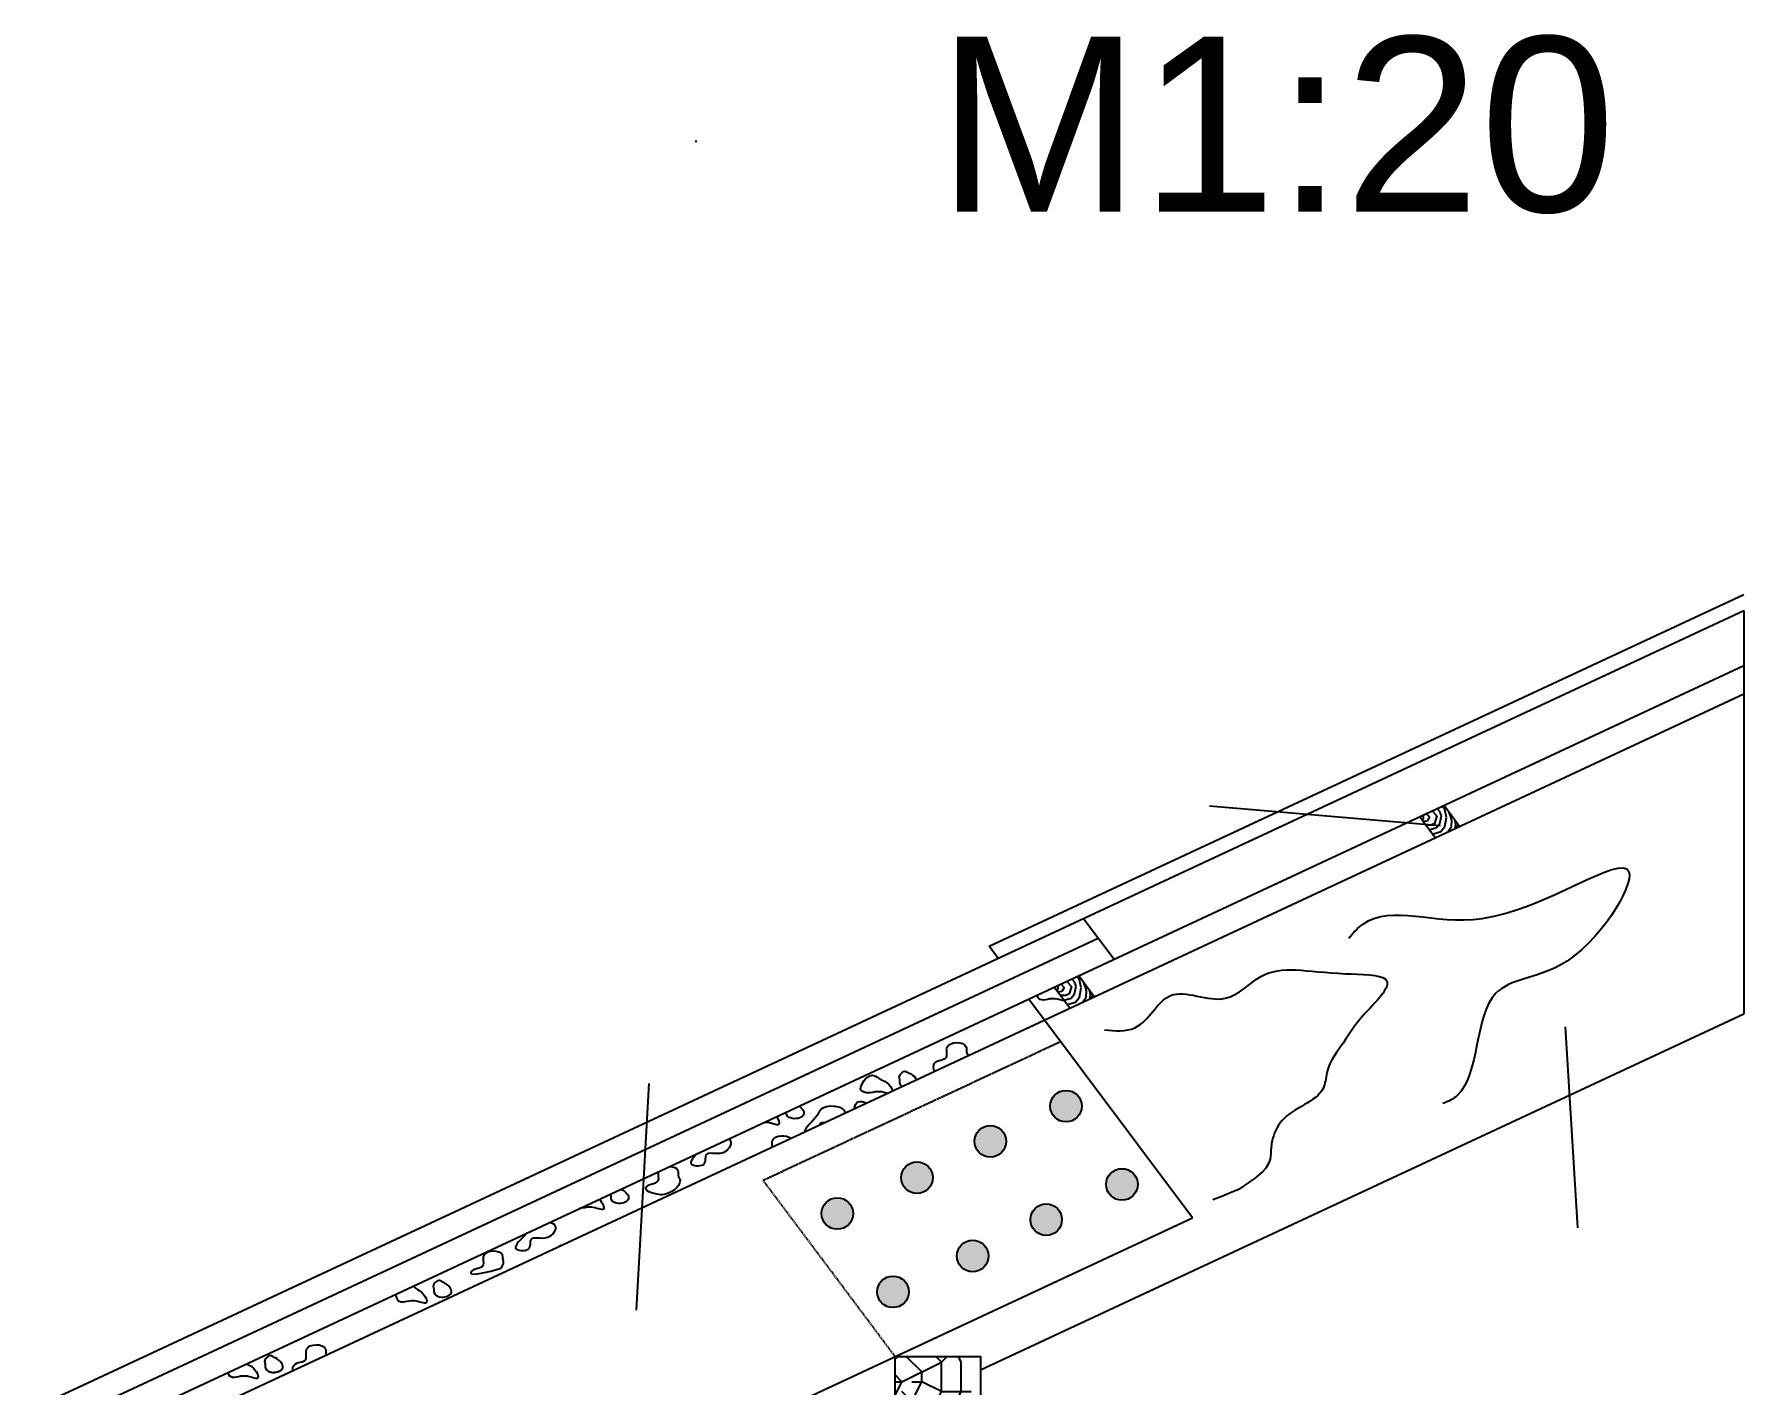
# Model space of a CAD drawing. Header units: millimetres. Extents: x -229914 to 856942, y -268655 to 87212.
# Drawn here: x 433181 to 440025, y -251656 to -246249 of the extents above; entities that cross this region are included whole.
import ezdxf

# ---------------------------------------------------------------- set-up
doc = ezdxf.new("R2010")
doc.units = ezdxf.units.MM
doc.linetypes.add('невидимая2', pattern=[4.7625, 3.175, -1.5875])
doc.styles.get("Standard").update_dxf_attribs({"font": 'arial.ttf'})

msp = doc.modelspace()

# ---------------------------------------------------------------- hatches: boundary and pattern name
at = {"lineweight": 25}
h = msp.add_hatch(color=256, dxfattribs=at)
h.dxf.hatch_style = 1
h.paths.add_polyline_path([(436332.89356, -250970.13055, 1), (436459.42947, -250970.13055, 1)])
h.paths.add_polyline_path([(436778.35811, -250826.61534, 1), (436651.82221, -250826.61534, 1)])
h.paths.add_polyline_path([(437072.51924, -250681.11724, 1), (436945.98334, -250681.11724, 1)])
h.paths.add_polyline_path([(437248.98368, -250540.31853, 1), (437375.51959, -250540.31853, 1)])
h.paths.add_polyline_path([(437472.26023, -250853.89566, 1), (437598.79614, -250853.89566, 1)])
h.paths.add_polyline_path([(437169.25989, -250994.69437, 1), (437295.79579, -250994.69437, 1)])
h.paths.add_polyline_path([(437001.63466, -251140.19247, 1), (436875.09876, -251140.19247, 1)])
h.paths.add_polyline_path([(436556.17012, -251283.70768, 1), (436682.70602, -251283.70768, 1)])
h = msp.add_hatch(dxfattribs=at)
h.set_pattern_fill('TRONCO', color=256, scale=106.003252, style=0, pattern_type=2)
h.set_pattern_definition([(0, (424605.74, -261560), (790.09, 790.09), [237.027, -553.063]), (0, (424605.74, -261520.5), (790.09, 790.09), [237.027, -553.063]), (0, (424645.25, -261441.5), (790.09, 790.09), [158.018, -632.07]), (0, (424684.75, -261362.5), (790.09, 790.09), [118.513, -671.576]), (0, (424684.75, -261283.5), (790.09, 790.09), [79.01, -711.08]), (0, (424487.2, -261204.46), (790.09, 790.09), [39.504, -197.522, 39.504, -513.558]), (0, (424605.74, -261164.95), (790.09, 790.09), [39.504, -316.036, 118.513, -316.036]), (0, (424763.8, -261125.45), (790.09, 790.09), [39.504, -39.504, 39.504, -671.576]), (0, (424724.26, -261085.94), (790.09, 790.09), [39.504, -750.585]), (0, (424684.75, -261006.9), (790.09, 790.09), [118.513, -671.576]), (0, (424684.75, -260927.9), (790.09, 790.09), [158.018, -632.07]), (0, (424645.25, -260848.9), (790.09, 790.09), [197.522, -237.027, 39.504, -316.036]), (90, (424329.2, -261323), (-790.09, 790.09), [39.504, -79.009, 197.522, -474.054]), (90, (424368.7, -261244), (-790.09, 790.09), [39.504, -39.504, 118.513, -592.567]), (90, (424408.2, -260927.9), (-790.09, 790.09), [79.01, -711.08]), (90, (424447.7, -261244), (-790.09, 790.09), [158.018, -237.027, 39.504, -355.54]), (90, (424487.2, -260809.4), (-790.09, 790.09), [39.504, -750.585]), (90, (424526.7, -261204.46), (-790.09, 790.09), [118.513, -671.576]), (90, (424605.74, -261164.95), (-790.09, 790.09), [79.01, -711.08]), (90, (424684.75, -261164.95), (-790.09, 790.09), [39.504, -118.513, 118.513, -513.558]), (90, (424724.26, -261125.45), (-790.09, 790.09), [39.504, -750.585]), (90, (424763.8, -261283.5), (-790.09, 790.09), [110.613, -679.477]), (90, (424803.3, -261441.5), (-790.09, 790.09), [79.01, -711.08]), (90, (424882.3, -261125.45), (-790.09, 790.09), [39.504, -750.585]), (90, (424961.3, -261164.95), (-790.09, 790.09), [118.513, -671.576]), (90, (425040.3, -261164.95), (-790.09, 790.09), [118.513, -671.576]), (45, (424921.8, -261481), (9e-14, 790.09), [55.867, -55.867, 55.867, -949.754]), (45, (424763.76, -261283.47), (9e-14, 790.09), [111.734, -1005.62]), (45, (424447.7, -260888.4), (9e-14, 790.09), [111.734, -1005.62]), (45, (424605.74, -261085.94), (9e-14, 790.09), [111.734, -1005.62]), (45, (424645.25, -261243.96), (9e-14, 790.09), [111.734, -1005.62]), (45, (424882.3, -261402), (9e-14, 790.09), [111.734, -1005.62]), (45, (424803.27, -261362.5), (9e-14, 790.09), [167.603, -949.752]), (45, (424566.24, -261006.94), (9e-14, 790.09), [55.867, -1061.49]), (45, (424526.73, -260927.9), (9e-14, 790.09), [55.867, -1061.49]), (45, (424842.77, -260927.9), (9e-14, 790.09), [55.867, -1061.49]), (45, (424526.73, -261322.97), (9e-14, 790.09), [55.867, -1061.49]), (45, (424961.3, -261046.44), (9e-14, 790.09), [55.867, -1061.49]), (45, (424684.75, -261125.45), (9e-14, 790.09), [55.867, -1061.49]), (45, (424763.76, -261046.44), (9e-14, 790.09), [55.867, -1061.49]), (135, (424724.26, -261204.46), (-790.09, 9e-14), [55.867, -55.867, 167.603, -838.018]), (135, (424842.77, -261204.46), (-790.09, 9e-14), [55.867, -1061.49]), (135, (424842.77, -261481), (-790.09, 9e-14), [55.867, -1061.49]), (135, (424684.75, -261283.47), (-790.09, 9e-14), [55.867, -1061.49]), (135, (424803.27, -261125.45), (-790.09, 9e-14), [55.867, -1061.49]), (135, (424605.74, -261322.97), (-790.09, 9e-14), [55.867, -1061.49]), (135, (424921.8, -261322.97), (-790.09, 9e-14), [55.867, -1061.49]), (135, (424368.7, -261560), (-790.09, 9e-14), [55.867, -1061.49]), (135, (424408.2, -261520.5), (-790.09, 9e-14), [111.734, -1005.62]), (135, (424447.7, -261481), (-790.09, 9e-14), [111.734, -1005.62]), (135, (424526.73, -261481), (-790.09, 9e-14), [111.734, -1005.62]), (135, (424566.24, -261402), (-790.09, 9e-14), [111.734, -1005.62]), (135, (424882.3, -261085.94), (-790.09, 9e-14), [111.734, -1005.62]), (135, (425040.3, -261481), (-790.09, 9e-14), [111.734, -1005.62]), (135, (425079.8, -260848.9), (-790.09, 9e-14), [111.734, -1005.62]), (135, (425079.8, -260927.9), (-790.09, 9e-14), [111.734, -1005.62]), (135, (425000.8, -260967.43), (-790.09, 9e-14), [111.734, -1005.62]), (135, (424447.7, -260967.43), (-790.09, 9e-14), [167.603, -949.752]), (135, (424961.3, -261046.44), (-790.09, 9e-14), [167.603, -949.752]), (26.565, (424526.73, -260809.4), (790.09, 3e-07), [88.332, -1678.362]), (26.565, (424526.73, -261204.46), (790.09, 3e-07), [88.332, -1678.362]), (26.565, (424605.74, -260967.43), (790.09, 3e-07), [88.332, -1678.362]), (26.565, (424842.77, -261520.5), (790.09, 3e-07), [88.332, -1678.362]), (26.565, (424803.27, -261441.5), (790.09, 3e-07), [88.332, -1678.362]), (26.565, (424566.24, -261283.47), (790.09, 3e-07), [88.332, -1678.362]), (26.565, (424566.24, -260888.42), (790.09, 3e-07), [88.332, -1678.362]), (26.565, (424803.27, -261125.45), (790.09, 3e-07), [176.664, -1590.03]), (63.435, (424803.27, -261006.94), (4e-08, 790.09), [88.332, -1678.362]), (63.435, (424921.78, -261243.96), (4e-08, 790.09), [88.332, -1678.362]), (63.435, (424526.73, -261085.94), (4e-08, 790.09), [88.332, -1678.362]), (63.435, (424368.7, -261046.44), (4e-08, 790.09), [88.332, -1678.362]), (63.435, (424842.77, -261204.46), (4e-08, 790.09), [88.332, -1678.362]), (63.435, (424763.76, -261204.46), (4e-08, 790.09), [88.332, -1678.362]), (63.435, (424447.73, -261085.94), (4e-08, 790.09), [176.664, -1590.03]), (63.435, (425040.3, -261362.48), (4e-08, 790.09), [176.664, -1590.03]), (63.435, (424961.3, -261322.97), (4e-08, 790.09), [176.664, -1590.03]), (116.565, (424329.2, -261441.5), (-3e-07, 790.09), [88.332, -1678.362]), (116.565, (424329.2, -261006.94), (-3e-07, 790.09), [88.332, -1678.362]), (116.565, (424487.23, -261560), (-3e-07, 790.09), [88.332, -1678.362]), (116.565, (424408.22, -260848.9), (-3e-07, 790.09), [88.332, -1678.362]), (116.565, (424487.23, -261322.97), (-3e-07, 790.09), [88.332, -1678.362]), (116.565, (424645.25, -261243.96), (-3e-07, 790.09), [88.332, -1678.362]), (116.565, (424724.26, -261085.94), (-3e-07, 790.09), [88.332, -1678.362]), (116.565, (424368.7, -261401.98), (0.0003, 790.09), [88.332, -1678.362]), (116.565, (424566.24, -261283.47), (-3e-07, 790.09), [88.332, -1678.362]), (116.565, (424803.27, -261362.48), (-3e-07, 790.09), [88.332, -1678.362]), (116.565, (424882.28, -261283.47), (-3e-07, 790.09), [88.332, -1678.362]), (116.565, (425040.3, -261046.44), (-3e-07, 790.09), [88.332, -1678.362]), (116.565, (424447.73, -260809.4), (-3e-07, 790.09), [88.332, -1678.362]), (116.565, (424329.2, -260848.9), (-3e-07, 790.09), [176.664, -1590.03]), (116.565, (424447.73, -261401.98), (-3e-07, 790.09), [176.664, -1590.03]), (153.435, (424329.2, -261520.5), (-790.09, 4e-08), [88.332, -1678.362]), (153.435, (425000.8, -261560), (-790.09, 4e-08), [88.332, -1678.362]), (153.435, (424961.3, -261164.95), (-790.09, 4e-08), [88.332, -1678.362]), (153.435, (424645.25, -261441.5), (-790.09, 4e-08), [88.332, -1678.362]), (153.435, (424605.74, -261520.5), (-790.09, 4e-08), [88.332, -1678.362]), (153.435, (424684.75, -261362.48), (-790.09, 4e-08), [88.332, -1678.362]), (153.435, (424921.78, -260888.42), (-790.09, 4e-08), [88.332, -1678.362]), (153.435, (425000.8, -260848.9), (-790.09, 4e-08), [176.664, -1590.03])])
h.paths.add_polyline_path([(436970.18746, -251542.39841), (436627.81524, -251542.39841), (436627.81524, -251911.38992), (436970.18746, -251911.38992)])

# ---------------------------------------------------------------- linework, layer by layer
for p, q in [((437004.12837, -249900.38638), (440025.20109, -248491.23437)), ((433181.48123, -251748.74075), (440025.20109, -248556.54961)), ((433302.54654, -251911.38992), (440025.20109, -248775.6686)), ((433546.4653, -251911.38992), (440025.20109, -248889.4423)), ((438790.11459, -249465.53721), (438726.96054, -249381.22115)), ((438743.37648, -249383.15502), (438741.03242, -249377.72221)), ((438742.74139, -249389.43741), (438743.37648, -249383.15502)), ((438754.28162, -249368.47748), (438767.11907, -249382.6355)), ((438767.11907, -249382.6355), (438757.87882, -249399.37687)), ((438777.01359, -249357.87436), (438795.9043, -249378.50292)), ((438795.9043, -249378.50292), (438786.95529, -249408.07795)), ((438808.81397, -249360.14251), (438797.91015, -249348.12735)), ((438808.64076, -249408.2892), (438815.17643, -249377.68088)), ((438815.17643, -249377.68088), (438808.81397, -249360.14251)), ((438828.51335, -249352.05071), (438818.21499, -249338.65634)), ((438887.65587, -249420.03996), (438824.50182, -249335.7239)), ((438827.97063, -249421.36835), (438835.67256, -249384.23423)), ((438835.67256, -249384.23423), (438828.51335, -249352.05071)), ((438852.4736, -249381.48338), (438846.1428, -249364.61647)), ((438856.05321, -249396.61074), (438852.4736, -249381.48338)), ((438736.14602, -249393.48455), (438742.74139, -249389.43741)), ((438757.87882, -249399.37687), (438741.9365, -249401.21534)), ((438774.21882, -249414.78744), (438752.50881, -249415.33027)), ((438766.17814, -249433.58001), (438794.87661, -249425.31322)), ((438786.95529, -249408.07795), (438774.21882, -249414.78744)), ((438779.57278, -249451.46299), (438812.00097, -249441.17536)), ((438794.87661, -249425.31322), (438808.64076, -249408.2892)), ((438812.00097, -249441.17536), (438827.97063, -249421.36835)), ((438840.8493, -249441.87246), (438854.66756, -249421.36835)), ((438854.66756, -249421.36835), (438856.05321, -249396.61074)), ((438869.39045, -249428.5597), (438872.01132, -249414.21799)), ((438872.01132, -249414.21799), (438869.75352, -249396.13879)), ((438887.65587, -249420.03996), (438874.78263, -249420.20647)), ((437382.53661, -249789.19652), (437504.16623, -249951.58248)), ((433181.48123, -251854.08605), (437441.01218, -249867.26642)), ((437040.38386, -249948.79057), (437004.12837, -249900.38638)), ((437327.62675, -250147.70141), (437264.4727, -250063.38535)), ((437278.54458, -250059.88641), (437277.37049, -250057.36929)), ((437280.88865, -250065.31922), (437278.54458, -250059.88641)), ((437280.25355, -250071.60162), (437280.88865, -250065.31922)), ((437291.79378, -250050.64168), (437304.63123, -250064.7997)), ((437304.63123, -250064.7997), (437295.39098, -250081.54108)), ((437314.52575, -250040.03856), (437333.41646, -250060.66712)), ((437333.41646, -250060.66712), (437324.46745, -250090.24216)), ((437346.32613, -250042.30672), (437335.42231, -250030.29155)), ((437346.15293, -250090.45341), (437352.68859, -250059.84508)), ((437352.68859, -250059.84508), (437346.32613, -250042.30672)), ((437366.02551, -250034.21492), (437355.72715, -250020.82054)), ((437425.16803, -250102.20417), (437362.01398, -250017.88811)), ((437365.4828, -250103.53255), (437373.18472, -250066.39843)), ((437373.18472, -250066.39843), (437366.02551, -250034.21492)), ((437389.98577, -250063.64759), (437383.65497, -250046.78067)), ((437393.56537, -250078.77494), (437389.98577, -250063.64759)), ((437818.15143, -250987.17687), (437162.01348, -250111.17653)), ((437273.65818, -250075.64876), (437280.25355, -250071.60162)), ((437295.39098, -250081.54108), (437279.44866, -250083.37954)), ((437311.73098, -250096.95165), (437290.02097, -250097.49448)), ((437303.69031, -250115.74421), (437332.38877, -250107.47742)), ((437324.46745, -250090.24216), (437311.73098, -250096.95165)), ((437317.08494, -250133.6272), (437349.51314, -250123.33956)), ((437332.38877, -250107.47742), (437346.15293, -250090.45341)), ((437349.51314, -250123.33956), (437365.4828, -250103.53255)), ((437378.36146, -250124.03667), (437392.17972, -250103.53255)), ((437392.17972, -250103.53255), (437393.56537, -250078.77494)), ((437406.90262, -250110.7239), (437409.52348, -250096.38219)), ((437409.52348, -250096.38219), (437407.26568, -250078.303)), ((437425.16803, -250102.20417), (437412.29479, -250102.37068)), ((436970.18746, -251596.00406), (440025.20109, -250171.02063)), ((435836.73649, -251911.38992), (437818.15143, -250987.17687))]:
    msp.add_line(p, q, dxfattribs=at)
at = {"linetype": 'невидимая2', "lineweight": 25}
for p, q in [((436099.35529, -250836.85912), (437289.69148, -250281.63759)), ((436627.81524, -251542.39841), (436099.35529, -250836.85912))]:
    msp.add_line(p, q, dxfattribs=at)
msp.add_lwpolyline([(435827.83965, -246676.52669), (435833.83965, -246676.52669)])
at = {"lineweight": 25}
msp.add_lwpolyline([(440025.20109, -248556.54961), (440025.20109, -250171.02063)], dxfattribs=at)
at = {"linetype": 'ByBlock', "lineweight": 25}
for points in [[(438809.73398, -249417.49516), (437886.56507, -249339.30367)], [(439310.63921, -250222.64537), (439359.23094, -251026.93991)], [(435592.66216, -251356.8133), (435643.3956, -250449.0329)]]:
    msp.add_lwpolyline(points, dxfattribs=at)
at = {"lineweight": 25}
msp.add_lwpolyline([(436970.18746, -251911.38992), (436627.81524, -251911.38992), (436627.81524, -251542.39841), (436970.18746, -251542.39841)], close=True, dxfattribs=at)
for centre in [(437312.25163, -250540.31853), (437009.25129, -250681.11724), (436715.09016, -250826.61534), (437535.52819, -250853.89566), (436396.16152, -250970.13055), (437232.52784, -250994.69437), (436938.36671, -251140.19247), (436619.43807, -251283.70768)]:
    msp.add_circle(centre, 63.26795, dxfattribs=at)
for points, knots in [([(438443.46377, -249867.79304), (438461.84526, -249845.23755), (438590.19523, -249713.36604), (438993.74422, -249930.03984), (439768.58255, -249352.40004), (439365.9832, -250027.63945), (438927.28739, -250031.45079), (438975.02844, -250451.98551), (438842.7405, -250522.5229), (438820.58782, -250529.49118)], [11.6366650234, 11.6366650234, 11.6366650234, 11.6366650234, 13.2196784515, 22.2724312199, 33.9766866242, 42.8471778647, 48.1208549672, 56.4346585283, 57.8663673264, 57.8663673264, 57.8663673264, 57.8663673264]), ([(437466.11464, -250234.62023), (437507.67471, -250239.75735), (437627.51561, -250246.86959), (437712.8256, -250027.78508), (437945.88106, -250162.52608), (438122.62754, -249958.18772), (438310.44869, -250014.48517), (438676.16095, -250011.7535), (438477.23883, -250189.09809), (438432.08962, -250282.39723), (438354.68932, -250370.7779), (438346.39849, -250517.16514), (438183.01204, -250553.57087), (438124.6799, -250698.35451), (438145.55595, -250788.51048), (438012.9256, -250862.53101), (438009.18749, -250872.86678), (437899.51871, -250915.84392)], [1.8893982871, 1.8893982871, 1.8893982871, 1.8893982871, 4.0622222032, 7.7110460682, 11.8825943626, 15.0345325399, 20.6829633053, 23.0032844957, 26.2802909288, 29.1513959664, 31.9792451207, 33.1312610763, 36.4071676645, 37.8751353169, 40.1360586403, 43.4894618431, 44.4777438167, 44.4777438167, 44.4777438167, 44.4777438167]), ([(437306.31789, -250119.25227), (437296.49313, -250117.65712), (437253.44041, -250099.41208), (437210.59735, -250127.64813), (437197.6429, -250100.15164), (437196.83701, -250095.1504)], [6.4846223646, 6.4846223646, 6.4846223646, 6.4846223646, 7.1449744014, 8.348921787, 8.6410237013, 8.6410237013, 8.6410237013, 8.6410237013]), ([(436785.83319, -250400.41611), (436780.13984, -250390.78285), (436778.10372, -250352.42671), (436849.08041, -250359.09356), (436815.76245, -250281.35997), (436921.94215, -250280.01211), (436911.01534, -250323.77144), (436918.2935, -250334.64161), (436919.6738, -250337.98737)], [0.0036623237, 0.0036623237, 0.0036623237, 0.0036623237, 0.6250388105, 1.6235636692, 2.4009315175, 3.8317874091, 4.3311898993, 4.5443800984, 4.5443800984, 4.5443800984, 4.5443800984]), ([(436655.66499, -250461.13189), (436651.59675, -250458.3469), (436645.36229, -250450.62776), (436648.36977, -250436.1359), (436642.05847, -250421.78253), (436652.07284, -250407.7918), (436665.26085, -250398.7503), (436670.82052, -250401.25816), (436671.7541, -250401.67928), (436678.75529, -250406.49637), (436694.18201, -250411.38056), (436709.52952, -250425.67087), (436714.17528, -250433.8403)], [2.5146492086, 2.5146492086, 2.5146492086, 2.5146492086, 2.7881515444, 3.0988304154, 3.2794357474, 3.6315311133, 3.9918978854, 3.9918978854, 3.9918978854, 4.0524108892, 4.4614561594, 4.9753742747, 4.9753742747, 4.9753742747, 4.9753742747]), ([(436596.11386, -250488.90898), (436587.59481, -250486.43589), (436550.21897, -250474.75214), (436511.72392, -250500.12259), (436483.77861, -250470.27093), (436504.32633, -250437.13879)], [6.703469012, 6.703469012, 6.703469012, 6.703469012, 7.1449744014, 8.348921787, 8.6410237013, 8.6410237013, 8.6410237013, 8.6410237013]), ([(436504.32633, -250437.13879), (436509.0951, -250430.87684), (436536.32436, -250406.19693), (436555.1232, -250425.03293), (436568.79211, -250432.18938), (436570.56356, -250433.2197)], [0, 0, 0, 0, 0.7348499805, 1.3573375318, 1.5042242163, 1.5042242163, 1.5042242163, 1.5042242163]), ([(436570.56356, -250433.2197), (436578.02258, -250436.4442), (436586.42515, -250440.05171), (436593.6339, -250445.43491), (436605.82931, -250454.54195), (436614.60797, -250468.73106), (436617.31693, -250479.01899)], [4.8766735764, 4.8766735764, 4.8766735764, 4.8766735764, 5.2527794011, 5.2527794011, 5.2527794011, 5.8890568457, 5.8890568457, 5.8890568457, 5.8890568457]), ([(436243.70307, -250539.5141), (436254.77599, -250547.91462), (436276.371, -250576.00923), (436225.96416, -250597.85145), (436191.53929, -250581.95204), (436192.27259, -250566.88401), (436192.28735, -250563.4965)], [0.58966463, 0.58966463, 0.58966463, 0.58966463, 1.2858195913, 2.1268693779, 2.7881515444, 2.9760735806, 2.9760735806, 2.9760735806, 2.9760735806]), ([(436426.291, -250568.12131), (436426.88159, -250564.5713), (436425.76084, -250549.87499), (436379.1048, -250536.72127), (436330.48111, -250543.61931), (436320.45195, -250570.06539), (436315.94538, -250577.15659), (436300.76562, -250601.04237), (436263.86539, -250627.83087), (436264.58329, -250643.54841)], [5.3962006226, 5.3962006226, 5.3962006226, 5.3962006226, 5.6173674896, 6.3675029038, 7.5848588397, 8.009171465, 8.009171465, 8.009171465, 9.4384116057, 9.4384116057, 9.4384116057, 9.4384116057]), ([(436464.77423, -250550.17115), (436466.28574, -250539.26607), (436476.89438, -250515.01619), (436501.87903, -250522.04723), (436511.82356, -250528.22542)], [0.4530955974, 0.4530955974, 0.4530955974, 0.4530955974, 0.9446207768, 1.4702879483, 1.4702879483, 1.4702879483, 1.4702879483]), ([(436152.44145, -250582.08226), (436161.89002, -250594.80618), (436171.73105, -250628.23034), (436129.69661, -250604.78755), (436105.8982, -250605.15865), (436102.40064, -250605.42334)], [5.5258923845, 5.5258923845, 5.5258923845, 5.5258923845, 6.2111328168, 7.1449744014, 7.3095524026, 7.3095524026, 7.3095524026, 7.3095524026]), ([(436325.51871, -250615.12563), (436325.71229, -250614.38838), (436328.4039, -250606.16275), (436336.99241, -250604.84597), (436347.10831, -250605.05536)], [11.2400591232, 11.2400591232, 11.2400591232, 11.2400591232, 11.29109544484, 11.84388299719, 11.84388299719, 11.84388299719, 11.84388299719]), ([(435835.6016, -250729.86934), (435818.3435, -250747.80325), (435788.04361, -250779.17229), (435876.2321, -250784.15677), (435861.44082, -250711.5889), (435940.03057, -250747.61806), (435981.20689, -250687.6795), (435965.14713, -250674.09144), (435960.36098, -250671.67645)], [0.5862057246, 0.5862057246, 0.5862057246, 0.5862057246, 1.6579433283, 2.6432690404, 3.2819239798, 4.5891075239, 5.6173674896, 5.9213236935, 5.9213236935, 5.9213236935, 5.9213236935]), ([(436136.23372, -250703.4159), (436135.7276, -250694.38152), (436128.57398, -250656.21894), (436194.44198, -250653.00726), (436209.38717, -250669.29414)], [1.909456748, 1.909456748, 1.909456748, 1.909456748, 2.4009315175, 3.7124100082, 3.7124100082, 3.7124100082, 3.7124100082]), ([(435688.8313, -250895.03002), (435626.47765, -250886.25253), (435624.32364, -250847.71255), (435693.7471, -250854.23351), (435678.05262, -250814.01385), (435681.46659, -250801.76422)], [0, 0, 0, 0, 0.6250388105, 1.6235636692, 2.3448080897, 2.3448080897, 2.3448080897, 2.3448080897]), ([(435724.94981, -250781.48186), (435739.78855, -250782.08588), (435764.29367, -250791.23442), (435757.32396, -250819.14648), (435764.70122, -250830.05561), (435766.07652, -250833.46571)], [3.1810431364, 3.1810431364, 3.1810431364, 3.1810431364, 3.8317874091, 4.3311898993, 4.548250191, 4.548250191, 4.548250191, 4.548250191]), ([(435530.72422, -250872.07663), (435532.56576, -250872.97466), (435547.47143, -250880.71695), (435577.51022, -250914.28661), (435524.34959, -250937.32209), (435487.42457, -250920.26797), (435491.60823, -250900.10857), (435489.42508, -250893.11651), (435488.98115, -250891.5473)], [0.3533391904, 0.3533391904, 0.3533391904, 0.3533391904, 0.469558274, 1.2858195913, 2.1268693779, 2.7881515444, 3.0988304154, 3.1907518236, 3.1907518236, 3.1907518236, 3.1907518236]), ([(435766.07652, -250833.46571), (435768.42424, -250839.46761), (435758.44074, -250879.08419), (435701.03402, -250898.49828), (435688.8313, -250895.03002)], [0, 0, 0, 0, 0.4892239715, 1.9504297686, 1.9504297686, 1.9504297686, 1.9504297686]), ([(435443.24676, -250912.8797), (435457.81272, -250927.00631), (435473.95102, -250969.83952), (435412.45019, -250935.54024), (435376.30218, -250950.47739), (435363.21674, -250950.20897)], [5.3631802793, 5.3631802793, 5.3631802793, 5.3631802793, 6.2111328168, 7.1449744014, 7.9728633326, 7.9728633326, 7.9728633326, 7.9728633326]), ([(435153.22507, -251048.15769), (435132.90371, -251073.51195), (435072.86813, -251117.87646), (435174.61753, -251123.62741), (435159.82625, -251051.05955), (435238.416, -251087.0887), (435283.93232, -251020.83259), (435255.21876, -251008.61387), (435243.39563, -251006.09845)], [0.1716798424, 0.1716798424, 0.1716798424, 0.1716798424, 1.6579433283, 2.6432690404, 3.2819239798, 4.5891075239, 5.6173674896, 6.1995176416, 6.1995176416, 6.1995176416, 6.1995176416]), ([(435050.7344, -251189.20201), (434924.86308, -251225.72318), (434922.70907, -251187.1832), (434993.79419, -251193.86023), (434960.47622, -251116.12664), (435066.65593, -251114.77879), (435055.70939, -251158.61712), (435063.08666, -251169.52625), (435050.7344, -251189.20201)], [0, 0, 0, 0, 0.6250388105, 1.6235636692, 2.4009315175, 3.8317874091, 4.3311898993, 4.548250191, 4.548250191, 4.548250191, 4.548250191]), ([(435282.6211, -251101.57578), (435285.45131, -251099.70386), (435288.80621, -251096.54802), (435290.91738, -251097.35438), (435291.21956, -251097.5651)], [2.5709455616, 2.5709455616, 2.5709455616, 2.5709455616, 2.73732861386, 2.76836525524, 2.76836525524, 2.76836525524, 2.76836525524]), ([(434698.53581, -251260.24338), (434712.56931, -251273.57511), (434720.97188, -251277.18262), (434728.18063, -251282.56582), (434746.54921, -251296.28273), (434767.5123, -251346.12922), (434694.54737, -251305.43637), (434646.27065, -251337.2535), (434633.31621, -251309.75702), (434627.25604, -251293.49118)], [4.8766735764, 4.8766735764, 4.8766735764, 4.8766735764, 5.2527794011, 5.2527794011, 5.2527794011, 6.2111328168, 7.1449744014, 8.348921787, 8.6410237013, 8.6410237013, 8.6410237013, 8.6410237013]), ([(434217.42215, -251598.42818), (434216.17777, -251590.79123), (434220.26794, -251562.64177), (434284.75372, -251568.69893), (434251.43575, -251490.96534), (434356.87349, -251489.6269), (434347.96012, -251528.25579), (434350.29123, -251536.4526)], [0.2228957181, 0.2228957181, 0.2228957181, 0.2228957181, 0.6250388105, 1.6235636692, 2.4009315175, 3.8317874091, 4.31226944, 4.31226944, 4.31226944, 4.31226944]), ([(434028.6477, -251572.70661), (434037.42694, -251574.77375), (434045.82951, -251578.38126), (434053.03826, -251583.76446), (434071.40683, -251597.48137), (434092.36992, -251647.32786), (434019.40499, -251606.63501), (433971.12827, -251638.45214), (433958.17383, -251610.95565), (433957.36794, -251605.95442)], [4.8766735764, 4.8766735764, 4.8766735764, 4.8766735764, 5.2527794011, 5.2527794011, 5.2527794011, 6.2111328168, 7.1449744014, 8.348921787, 8.6410237013, 8.6410237013, 8.6410237013, 8.6410237013]), ([(434028.74888, -251572.87642), (434037.52811, -251574.94355), (434045.93069, -251578.55106), (434053.13944, -251583.93426), (434071.50801, -251597.65117), (434092.4711, -251647.49766), (434019.50617, -251606.80481), (433971.22945, -251638.62194), (433958.27501, -251611.12546), (433957.46912, -251606.12422)], [4.8766735764, 4.8766735764, 4.8766735764, 4.8766735764, 5.2527794011, 5.2527794011, 5.2527794011, 6.2111328168, 7.1449744014, 8.348921787, 8.6410237013, 8.6410237013, 8.6410237013, 8.6410237013]), ([(434028.74888, -251572.87642), (434037.52811, -251574.94355), (434045.93069, -251578.55106), (434053.13944, -251583.93426), (434071.50801, -251597.65117), (434092.4711, -251647.49766), (434019.50617, -251606.80481), (433971.22945, -251638.62194), (433958.27501, -251611.12546), (433957.46912, -251606.12422)], [4.8766735764, 4.8766735764, 4.8766735764, 4.8766735764, 5.2527794011, 5.2527794011, 5.2527794011, 6.2111328168, 7.1449744014, 8.348921787, 8.6410237013, 8.6410237013, 8.6410237013, 8.6410237013]), ([(434028.74888, -251572.87642), (434037.52811, -251574.94355), (434045.93069, -251578.55106), (434053.13944, -251583.93426), (434071.50801, -251597.65117), (434092.4711, -251647.49766), (434019.50617, -251606.80481), (433971.22945, -251638.62194), (433958.27501, -251611.12546), (433957.46912, -251606.12422)], [4.8766735764, 4.8766735764, 4.8766735764, 4.8766735764, 5.2527794011, 5.2527794011, 5.2527794011, 6.2111328168, 7.1449744014, 8.348921787, 8.6410237013, 8.6410237013, 8.6410237013, 8.6410237013]), ([(434028.74888, -251572.87642), (434037.52811, -251574.94355), (434045.93069, -251578.55106), (434053.13944, -251583.93426), (434071.50801, -251597.65117), (434092.4711, -251647.49766), (434019.50617, -251606.80481), (433971.22945, -251638.62194), (433958.27501, -251611.12546), (433957.46912, -251606.12422)], [4.8766735764, 4.8766735764, 4.8766735764, 4.8766735764, 5.2527794011, 5.2527794011, 5.2527794011, 6.2111328168, 7.1449744014, 8.348921787, 8.6410237013, 8.6410237013, 8.6410237013, 8.6410237013])]:
    msp.add_open_spline(points, degree=3, knots=knots, dxfattribs=at)
for points, start_tangent, end_tangent in [([(434805.36725, -251238.38906), (434808.1114, -251240.01049), (434827.2546, -251249.89717), (434852.02302, -251285.04066), (434812.39337, -251304.8399), (434782.17587, -251287.51551), (434781.18518, -251271.18125), (434779.03336, -251261.91485), (434787.79653, -251245.57002), (434805.36725, -251238.38906)], (0.8786995394, -0.3963646963), (0.8786995395, -0.3963646963)), ([(434130.22487, -251539.5877), (434132.96902, -251541.20913), (434152.11222, -251551.09581), (434176.88064, -251586.2393), (434137.251, -251606.03854), (434107.03349, -251588.71415), (434106.0428, -251572.37989), (434103.89098, -251563.11349), (434112.65415, -251546.76866), (434130.22487, -251539.5877)], (0.8786995397, -0.3963646961), (0.8786995397, -0.3963646961)), ([(434130.32605, -251539.7575), (434133.0702, -251541.37893), (434152.2134, -251551.26561), (434176.98182, -251586.4091), (434137.35218, -251606.20834), (434107.13467, -251588.88395), (434106.14398, -251572.54969), (434103.99216, -251563.28329), (434112.75533, -251546.93846), (434130.32605, -251539.7575)], (0.8786995397, -0.3963646961), (0.8786995397, -0.3963646961)), ([(434130.32605, -251539.7575), (434133.0702, -251541.37893), (434152.2134, -251551.26561), (434176.98182, -251586.4091), (434137.35218, -251606.20834), (434107.13467, -251588.88395), (434106.14398, -251572.54969), (434103.99216, -251563.28329), (434112.75533, -251546.93846), (434130.32605, -251539.7575)], (0.8786995397, -0.3963646961), (0.8786995397, -0.3963646961)), ([(434130.32605, -251539.7575), (434133.0702, -251541.37893), (434152.2134, -251551.26561), (434176.98182, -251586.4091), (434137.35218, -251606.20834), (434107.13467, -251588.88395), (434106.14398, -251572.54969), (434103.99216, -251563.28329), (434112.75533, -251546.93846), (434130.32605, -251539.7575)], (0.8786995397, -0.3963646961), (0.8786995397, -0.3963646961)), ([(434130.32605, -251539.7575), (434133.0702, -251541.37893), (434152.2134, -251551.26561), (434176.98182, -251586.4091), (434137.35218, -251606.20834), (434107.13467, -251588.88395), (434106.14398, -251572.54969), (434103.99216, -251563.28329), (434112.75533, -251546.93846), (434130.32605, -251539.7575)], (0.8786995397, -0.3963646961), (0.8786995397, -0.3963646961))]:
    msp.add_spline(points, degree=3, dxfattribs=dict(at, start_tangent=start_tangent, end_tangent=end_tangent))

# ---------------------------------------------------------------- texts
at = {"insert": (436794.96667, -246259.03142), "char_height": 700, "attachment_point": 1}
msp.add_mtext_dynamic_manual_height_columns('М1:20', width=2719.0916748, gutter_width=8.9979, heights=[0], dxfattribs=at)

doc.saveas('drawing.dxf')
